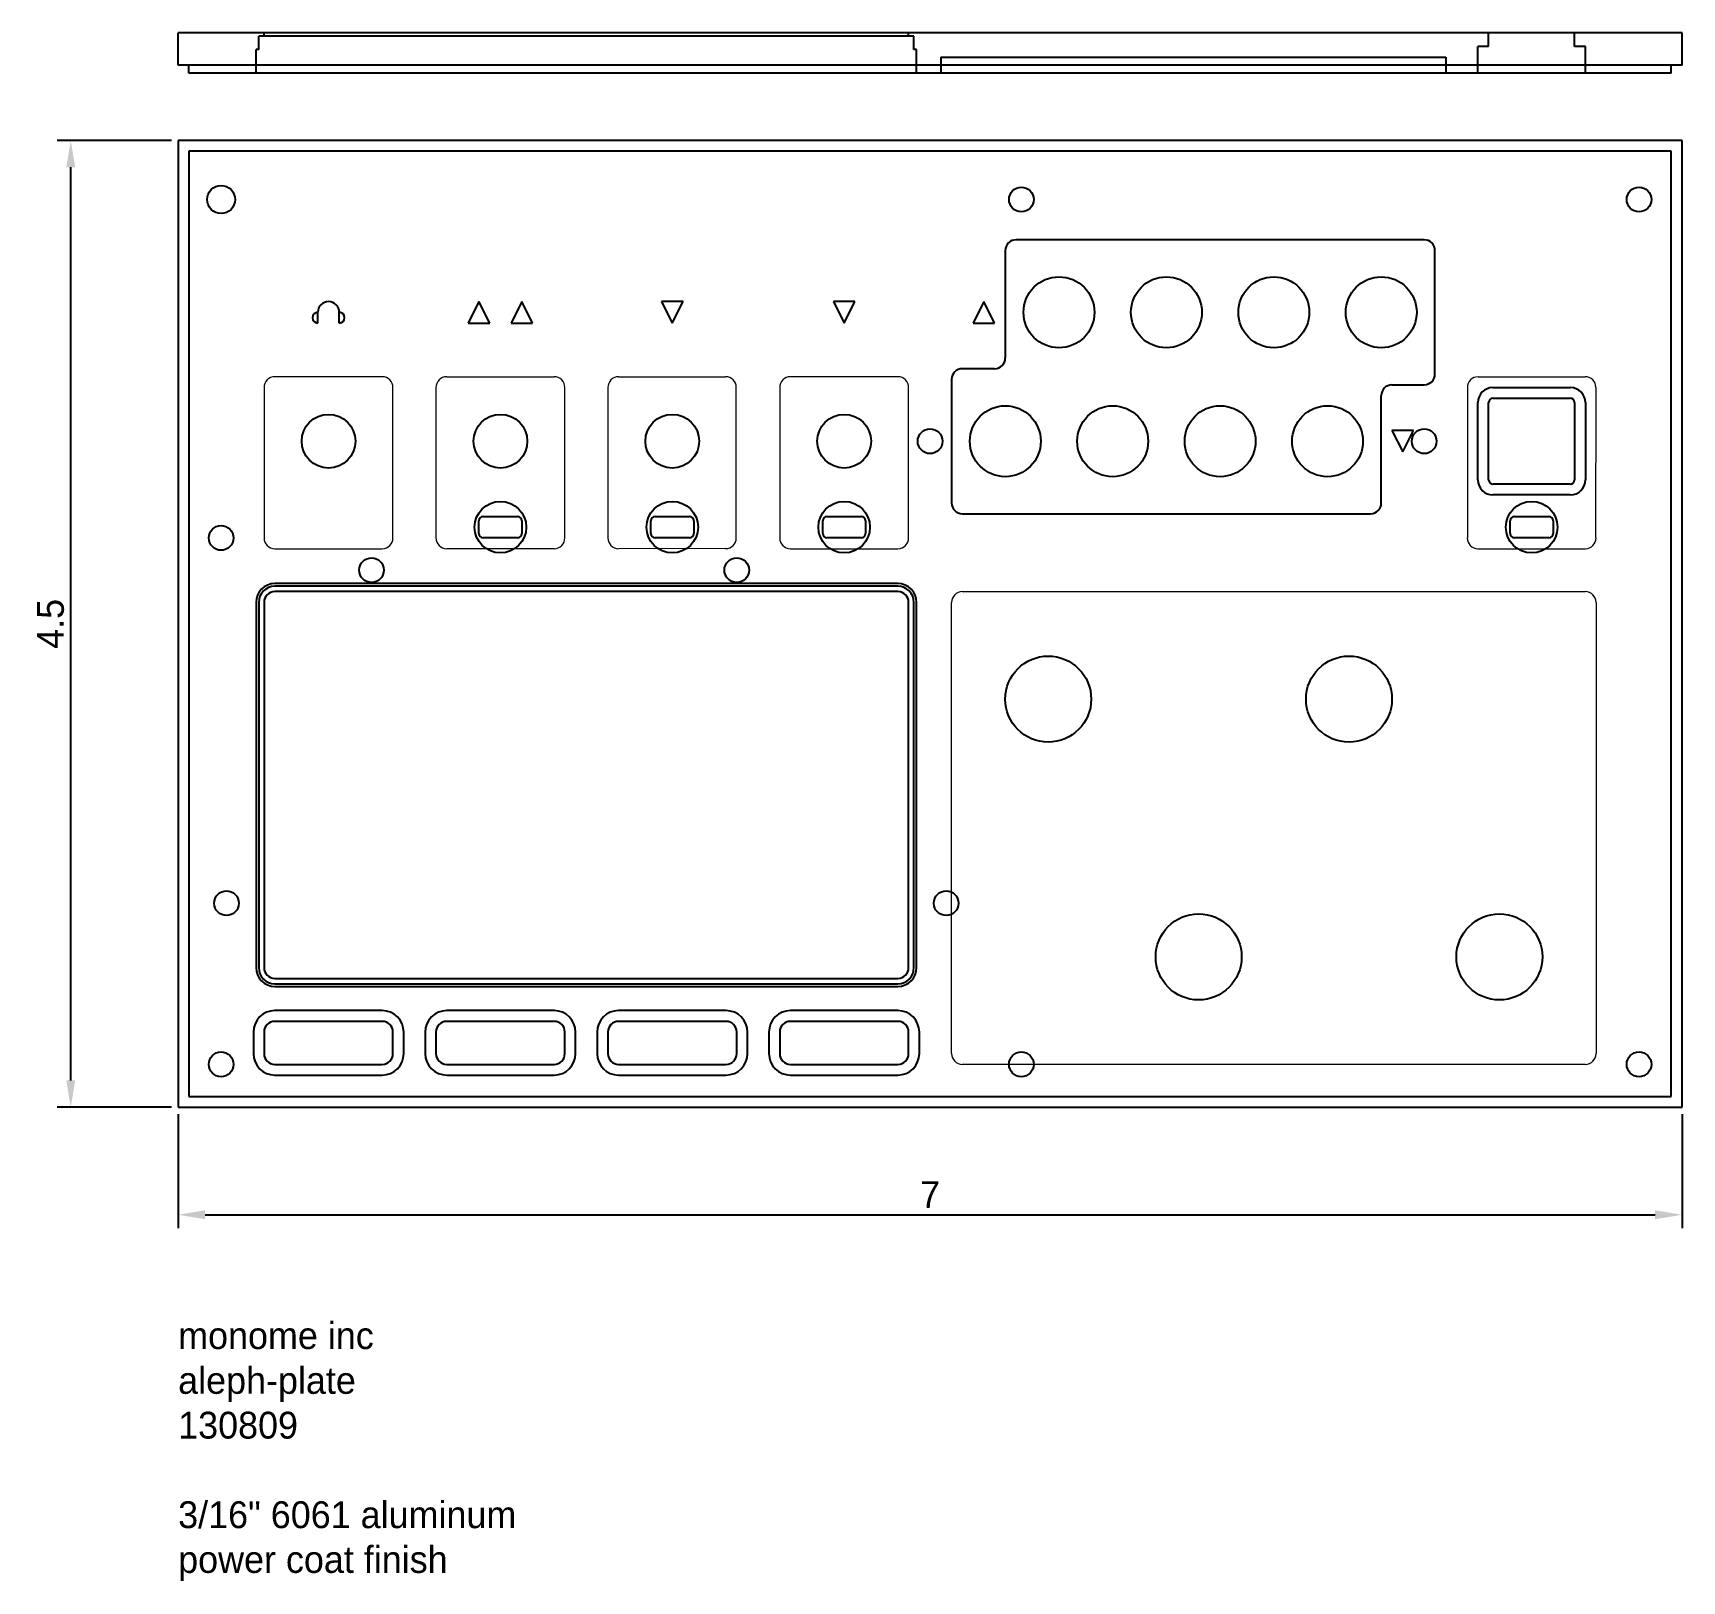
# Model space of a CAD drawing. Header units: inches. Extents: x -0.68 to 7, y -2.2 to 5.
import ezdxf

# ---------------------------------------------------------------- set-up
doc = ezdxf.new("R2010")
doc.units = ezdxf.units.IN
doc.header["$MEASUREMENT"] = 0
doc.linetypes.add('DASHED', pattern=[18, 12, -6])
doc.layers.get('Defpoints').update_dxf_attribs({"true_color": 0xffffff})
for name, color, linetype, lineweight, true_color in [('_dim', 178, 'Continuous', 25, 0x000000), ('blind-thread-under-4-40', 178, 'Continuous', 25, 0x000000), ('cut-through', 178, 'Continuous', 25, 0x000000), ('cut-under-0.015', 178, 'Continuous', 25, 0x000000), ('cut-under-0.0625', 178, 'Continuous', 25, 0x000000), ('cut-under-0.0775', 178, 'Continuous', 25, 0x000000), ('cut-under-0.1125', 178, 'Continuous', 25, 0x000000), ('etch', 178, 'Continuous', 0, 0x000000), ('icon', 178, 'Continuous', 25, 0x000000), ('perimeter-lip-0.15', 178, 'DASHED', 25, 0x000000), ('ref-side-view', 178, 'Continuous', 25, 0x000000)]:
    doc.layers.add(name, color=color, linetype=linetype, lineweight=lineweight, true_color=true_color)
doc.styles.add('textstyle0', font='')
doc.styles.get('textstyle0').set_extended_font_data('Arial')
doc.dimstyles.new('QCADDimStyle', dxfattribs={"dimtxt": 0.125, "dimasz": 0.125, "dimexe": 0.0625, "dimexo": 0.03125, "dimgap": 0.03125, "dimtad": 1, "dimtoh": 1, "dimdec": 4, "dimzin": 0, "dimdsep": 46, "dimtxsty": 'Standard', "dimcen": 0.09, "dimadec": 0, "dimazin": 0, "dimtfac": 1, "dimtdec": 4, "dimtofl": 0, "dimtmove": 0, "dimatfit": 3, "dimfxl": 1, "dimtolj": 1, "dimtzin": 0, "dimarcsym": 0})

# ---------------------------------------------------------------- blocks, each defined once
blk = doc.blocks.new('*D1')
at = {"layer": '_dim', "color": 0, "lineweight": -2}
for p, q in [((-0.0312, 4.5), (-0.5625, 4.5)), ((-0.5, 0.125), (-0.5, 4.375)), ((-0.0312, 0), (-0.5625, 0))]:
    blk.add_line(p, q, dxfattribs=at)
at = {"layer": '_dim', "color": 0}
for points in [[(-0.4792, 4.375), (-0.5208, 4.375), (-0.5, 4.5)], [(-0.5208, 0.125), (-0.4792, 0.125), (-0.5, 0)]]:
    blk.add_solid(points, dxfattribs=at)
at = {"layer": 'Defpoints', "color": 0}
for p in [(-0.5, 4.5), (0, 4.5), (0, 0)]:
    blk.add_point(p, dxfattribs=at)
at = {"layer": '_dim', "color": 0, "insert": (-0.5938, 2.25), "char_height": 0.125, "attachment_point": 5, "rotation": 90}
blk.add_mtext('\\A1;4.5', dxfattribs=at)
blk = doc.blocks.new('*D2')
at = {"layer": '_dim', "color": 0, "lineweight": -2}
for p, q in [((0, -0.0312), (0, -0.5625)), ((7, -0.0312), (7, -0.5625)), ((0.125, -0.5), (6.875, -0.5))]:
    blk.add_line(p, q, dxfattribs=at)
at = {"layer": '_dim', "color": 0}
for points in [[(0.125, -0.4792), (0.125, -0.5208), (0, -0.5)], [(6.875, -0.5208), (6.875, -0.4792), (7, -0.5)]]:
    blk.add_solid(points, dxfattribs=at)
at = {"layer": 'Defpoints', "color": 0}
for p in [(0, 0), (7, 0), (7, -0.5)]:
    blk.add_point(p, dxfattribs=at)
at = {"layer": '_dim', "color": 0, "insert": (3.5, -0.4062), "char_height": 0.125, "attachment_point": 5}
blk.add_mtext('\\A1;7', dxfattribs=at)

msp = doc.modelspace()

# ---------------------------------------------------------------- linework, layer by layer
at = {"layer": 'blind-thread-under-4-40'}
for centre, radius in [((0.2, 4.225), 0.065), ((3.925, 4.225), 0.0575), ((6.8, 4.225), 0.0575), ((3.5, 3.1), 0.0575), ((5.8, 3.1), 0.0575), ((0.2, 2.65), 0.0575), ((0.9, 2.5), 0.0575), ((2.6, 2.5), 0.0575), ((0.225, 0.95), 0.0575), ((3.575, 0.95), 0.0575), ((0.2, 0.2), 0.0575), ((3.925, 0.2), 0.0575), ((6.8, 0.2), 0.0575)]:
    msp.add_circle(centre, radius, dxfattribs=at)
at = {"layer": 'cut-through'}
for p, q in [((0, 4.5), (0, 0)), ((7, 4.5), (0, 4.5)), ((7, 0), (7, 4.5)), ((6.1, 2.92), (6.1, 3.28)), ((6.12, 3.3), (6.48, 3.3)), ((6.5, 3.28), (6.5, 2.92)), ((6.48, 2.9), (6.12, 2.9)), ((1.4, 2.67), (1.4, 2.73)), ((1.42, 2.75), (1.58, 2.75)), ((1.6, 2.73), (1.6, 2.67)), ((2.2, 2.67), (2.2, 2.73)), ((2.22, 2.75), (2.38, 2.75)), ((2.4, 2.73), (2.4, 2.67)), ((3, 2.67), (3, 2.73)), ((3.02, 2.75), (3.18, 2.75)), ((3.2, 2.73), (3.2, 2.67)), ((6.2, 2.67), (6.2, 2.73)), ((6.22, 2.75), (6.38, 2.75)), ((6.4, 2.73), (6.4, 2.67)), ((1.58, 2.65), (1.42, 2.65)), ((2.38, 2.65), (2.22, 2.65)), ((3.18, 2.65), (3.02, 2.65)), ((6.38, 2.65), (6.22, 2.65)), ((3.35, 2.4), (0.45, 2.4)), ((0.4, 2.35), (0.4, 0.65)), ((3.4, 0.65), (3.4, 2.35)), ((0.45, 0.6), (3.35, 0.6)), ((0.95, 0.4), (0.45, 0.4)), ((1.75, 0.4), (1.25, 0.4)), ((2.55, 0.4), (2.05, 0.4)), ((3.35, 0.4), (2.85, 0.4)), ((0.4, 0.35), (0.4, 0.25)), ((1, 0.25), (1, 0.35)), ((1.2, 0.35), (1.2, 0.25)), ((1.8, 0.25), (1.8, 0.35)), ((2, 0.35), (2, 0.25)), ((2.6, 0.25), (2.6, 0.35)), ((2.8, 0.35), (2.8, 0.25)), ((3.4, 0.25), (3.4, 0.35)), ((0.45, 0.2), (0.95, 0.2)), ((1.25, 0.2), (1.75, 0.2)), ((2.05, 0.2), (2.55, 0.2)), ((2.85, 0.2), (3.35, 0.2)), ((0, 0), (7, 0))]:
    msp.add_line(p, q, dxfattribs=at)
for centre, radius in [((4.1, 3.7), 0.165), ((4.6, 3.7), 0.165), ((5.1, 3.7), 0.165), ((5.6, 3.7), 0.165), ((0.7, 3.1), 0.125), ((1.5, 3.1), 0.125), ((2.3, 3.1), 0.125), ((3.1, 3.1), 0.125), ((3.85, 3.1), 0.165), ((4.35, 3.1), 0.165), ((4.85, 3.1), 0.165), ((5.35, 3.1), 0.165), ((4.05, 1.9), 0.2), ((5.45, 1.9), 0.2), ((4.75, 0.7), 0.2), ((6.15, 0.7), 0.2)]:
    msp.add_circle(centre, radius, dxfattribs=at)
for centre, radius, start, end in [((6.12, 3.28), 0.02, 90, 180), ((6.48, 3.28), 0.02, 0, 90), ((6.12, 2.92), 0.02, 180, 270), ((6.48, 2.92), 0.02, 270, 0), ((1.42, 2.73), 0.02, 90, 180), ((1.58, 2.73), 0.02, 0, 90), ((2.22, 2.73), 0.02, 90, 180), ((2.38, 2.73), 0.02, 0, 90), ((3.02, 2.73), 0.02, 90, 180), ((3.18, 2.73), 0.02, 0, 90), ((6.22, 2.73), 0.02, 90, 180), ((6.38, 2.73), 0.02, 0, 90), ((1.42, 2.67), 0.02, 180, 270), ((1.58, 2.67), 0.02, 270, 0), ((2.22, 2.67), 0.02, 180, 270), ((2.38, 2.67), 0.02, 270, 0), ((3.02, 2.67), 0.02, 180, 270), ((3.18, 2.67), 0.02, 270, 0), ((6.22, 2.67), 0.02, 180, 270), ((6.38, 2.67), 0.02, 270, 0), ((0.45, 2.35), 0.05, 90, 180), ((3.35, 2.35), 0.05, 0, 90), ((0.45, 0.65), 0.05, 180, 270), ((3.35, 0.65), 0.05, 270, 0), ((0.45, 0.35), 0.05, 90, 180), ((0.95, 0.35), 0.05, 0, 90), ((1.25, 0.35), 0.05, 90, 180), ((1.75, 0.35), 0.05, 0, 90), ((2.05, 0.35), 0.05, 90, 180), ((2.55, 0.35), 0.05, 0, 90), ((2.85, 0.35), 0.05, 90, 180), ((3.35, 0.35), 0.05, 0, 90), ((0.45, 0.25), 0.05, 180, 270), ((0.95, 0.25), 0.05, 270, 0), ((1.25, 0.25), 0.05, 180, 270), ((1.75, 0.25), 0.05, 270, 0), ((2.05, 0.25), 0.05, 180, 270), ((2.55, 0.25), 0.05, 270, 0), ((2.85, 0.25), 0.05, 180, 270), ((3.35, 0.25), 0.05, 270, 0)]:
    msp.add_arc(centre, radius, start, end, dxfattribs=at)
at = {"layer": 'cut-under-0.015'}
for p, q in [((3.35, 2.425), (0.45, 2.425)), ((0.375, 2.35), (0.375, 0.65)), ((3.425, 0.65), (3.425, 2.35)), ((0.45, 0.575), (3.35, 0.575))]:
    msp.add_line(p, q, dxfattribs=at)
for centre in [(1.5, 2.7), (2.3, 2.7), (3.1, 2.7), (6.3, 2.7)]:
    msp.add_circle(centre, 0.12, dxfattribs=at)
for centre, start, end in [((0.45, 2.35), 90, 180), ((3.35, 2.35), 0, 90), ((0.45, 0.65), 180, 270), ((3.35, 0.65), 270, 0)]:
    msp.add_arc(centre, 0.075, start, end, dxfattribs=at)
at = {"layer": 'cut-under-0.0625'}
for p, q in [((6.12, 3.35), (6.48, 3.35)), ((6.05, 2.92), (6.05, 3.28)), ((6.55, 3.28), (6.55, 2.92)), ((6.48, 2.85), (6.12, 2.85)), ((0.95, 0.45), (0.45, 0.45)), ((1.75, 0.45), (1.25, 0.45)), ((2.55, 0.45), (2.05, 0.45)), ((3.35, 0.45), (2.85, 0.45)), ((0.35, 0.35), (0.35, 0.25)), ((1.05, 0.25), (1.05, 0.35)), ((1.15, 0.35), (1.15, 0.25)), ((1.85, 0.25), (1.85, 0.35)), ((1.95, 0.35), (1.95, 0.25)), ((2.65, 0.25), (2.65, 0.35)), ((2.75, 0.35), (2.75, 0.25)), ((3.45, 0.25), (3.45, 0.35)), ((0.45, 0.15), (0.95, 0.15)), ((1.25, 0.15), (1.75, 0.15)), ((2.05, 0.15), (2.55, 0.15)), ((2.85, 0.15), (3.35, 0.15))]:
    msp.add_line(p, q, dxfattribs=at)
for centre, radius, start, end in [((6.12, 3.28), 0.07, 90, 180), ((6.48, 3.28), 0.07, 0, 90), ((6.12, 2.92), 0.07, 180, 270), ((6.48, 2.92), 0.07, 270, 0), ((0.45, 0.35), 0.1, 90, 180), ((0.95, 0.35), 0.1, 0, 90), ((1.25, 0.35), 0.1, 90, 180), ((1.75, 0.35), 0.1, 0, 90), ((2.05, 0.35), 0.1, 90, 180), ((2.55, 0.35), 0.1, 0, 90), ((2.85, 0.35), 0.1, 90, 180), ((3.35, 0.35), 0.1, 0, 90), ((2.05, 0.35), 0, 90, 180), ((0.45, 0.25), 0.1, 180, 270), ((0.95, 0.25), 0.1, 270, 0), ((1.25, 0.25), 0.1, 180, 270), ((1.75, 0.25), 0.1, 270, 0), ((2.05, 0.25), 0.1, 180, 270), ((2.55, 0.25), 0.1, 270, 0), ((2.85, 0.25), 0.1, 180, 270), ((3.35, 0.25), 0.1, 270, 0)]:
    msp.add_arc(centre, radius, start, end, dxfattribs=at)
at = {"layer": 'cut-under-0.0775'}
for p, q in [((3.35, 2.4375), (0.45, 2.4375)), ((0.3625, 2.35), (0.3625, 0.65)), ((3.4375, 0.65), (3.4375, 2.35)), ((0.45, 0.5625), (3.35, 0.5625))]:
    msp.add_line(p, q, dxfattribs=at)
for centre, start, end in [((0.45, 2.35), 90, 180), ((3.35, 2.35), 0, 90), ((0.45, 0.65), 180, 270), ((3.35, 0.65), 270, 0)]:
    msp.add_arc(centre, 0.0875, start, end, dxfattribs=at)
at = {"layer": 'cut-under-0.1125'}
for p, q in [((5.8, 4.0375), (3.9, 4.0375)), ((3.85, 3.9875), (3.85, 3.4875)), ((5.85, 3.4125), (5.85, 3.9875)), ((3.6, 3.3875), (3.6, 2.8125)), ((3.8, 3.4375), (3.65, 3.4375)), ((5.6, 2.8125), (5.6, 3.3125)), ((5.65, 3.3625), (5.8, 3.3625)), ((3.65, 2.7625), (5.55, 2.7625))]:
    msp.add_line(p, q, dxfattribs=at)
for centre, start, end in [((3.9, 3.9875), 90, 180), ((5.8, 3.9875), 0, 90), ((3.8, 3.4875), 270, 0), ((3.65, 3.3875), 90, 180), ((5.8, 3.4125), 270, 0), ((5.65, 3.3125), 90, 180), ((3.65, 2.8125), 180, 270), ((5.55, 2.8125), 270, 0)]:
    msp.add_arc(centre, 0.05, start, end, dxfattribs=at)
at = {"layer": 'etch'}
for p, q in [((0.95, 3.4), (0.45, 3.4)), ((1.25, 3.4), (1.75, 3.4)), ((2.05, 3.4), (2.5478, 3.40018)), ((3.35, 3.4), (2.85, 3.4)), ((6.0511, 3.39991), (6.5489, 3.40009)), ((0.4, 3.35), (0.4, 2.65)), ((1, 2.65), (1, 3.35)), ((1.2, 3.35), (1.2, 2.65)), ((1.8, 2.65), (1.8, 3.35)), ((2, 3.35), (2, 2.65)), ((2.5978, 2.65018), (2.5978, 3.35018)), ((2.8, 3.35), (2.8, 2.65)), ((3.4, 2.65), (3.4, 3.35)), ((6.0011, 3.34991), (6.0011, 2.64991)), ((6.5989, 2.65009), (6.6, 3.35)), ((0.45, 2.6), (0.95, 2.6)), ((1.75, 2.6), (1.25, 2.6)), ((2.5478, 2.60018), (2.05, 2.6)), ((2.85, 2.6), (3.35, 2.6)), ((6.05, 2.6), (6.55, 2.6)), ((3.65, 2.4), (6.55, 2.4)), ((3.6, 0.25), (3.6, 2.35)), ((6.6, 2.35), (6.6, 0.25)), ((6.55, 0.2), (3.65, 0.2))]:
    msp.add_line(p, q, dxfattribs=at)
for centre, start, end in [((0.45, 3.35), 90, 180), ((0.95, 3.35), 0, 90), ((1.25, 3.35), 90, 180), ((1.75, 3.35), 0, 90), ((2.05, 3.35), 90, 180), ((2.5478, 3.35018), 0, 90), ((2.85, 3.35), 90, 180), ((3.35, 3.35), 0, 90), ((6.0511, 3.34991), 90, 180), ((6.5489, 3.35009), 0, 90), ((0.45, 2.65), 180, 270), ((0.95, 2.65), 270, 0), ((1.25, 2.65), 180, 270), ((1.75, 2.65), 270, 0), ((2.05, 2.65), 180, 270), ((2.5478, 2.65018), 270, 0), ((2.85, 2.65), 180, 270), ((3.35, 2.65), 270, 0), ((6.05, 2.65), 180, 270), ((6.55, 2.65), 270, 0), ((3.65, 2.35), 90, 180), ((6.55, 2.35), 0, 90), ((3.65, 0.25), 180, 270), ((6.55, 0.25), 270, 0)]:
    msp.add_arc(centre, 0.05, start, end, dxfattribs=at)
at = {"layer": 'icon'}
for p, q in [((0.65, 3.65), (0.65, 3.7)), ((0.75, 3.65), (0.75, 3.7)), ((1.4, 3.75), (1.35, 3.65)), ((1.45, 3.65), (1.4, 3.75)), ((1.6, 3.75), (1.55, 3.65)), ((1.65, 3.65), (1.6, 3.75)), ((2.35, 3.75), (2.25, 3.75)), ((2.25, 3.75), (2.3, 3.65)), ((2.3, 3.65), (2.35, 3.75)), ((3.15, 3.75), (3.05, 3.75)), ((3.05, 3.75), (3.1, 3.65)), ((3.1, 3.65), (3.15, 3.75)), ((3.75, 3.75), (3.7, 3.65)), ((3.8, 3.65), (3.75, 3.75)), ((1.35, 3.65), (1.45, 3.65)), ((1.55, 3.65), (1.65, 3.65)), ((3.7, 3.65), (3.8, 3.65)), ((5.75, 3.15), (5.65, 3.15)), ((5.65, 3.15), (5.7, 3.05)), ((5.7, 3.05), (5.75, 3.15))]:
    msp.add_line(p, q, dxfattribs=at)
for centre, radius, start, end in [((0.65, 3.675), 0.025, 90, 270), ((0.7, 3.7), 0.05, 0, 180), ((0.75, 3.675), 0.025, 270, 90)]:
    msp.add_arc(centre, radius, start, end, dxfattribs=at)
at = {"layer": 'perimeter-lip-0.15'}
for p, q in [((0.05, 4.45), (0.05, 0.05)), ((6.95, 4.45), (0.05, 4.45)), ((6.95, 0.05), (6.95, 4.45)), ((0.05, 0.05), (6.95, 0.05))]:
    msp.add_line(p, q, dxfattribs=at)
at = {"layer": 'ref-side-view'}
for p, q in [((0, 4.85), (0, 5)), ((6.1, 5), (0, 5)), ((0.4, 4.985), (0.4, 5)), ((3.4, 4.985), (3.4, 5)), ((6.1, 4.9375), (6.1, 5)), ((6.5, 5), (6.1, 5)), ((7, 5), (6.5, 5)), ((6.5, 4.9375), (6.5, 5)), ((7, 4.85), (7, 5)), ((0.3625, 4.8125), (0.3625, 4.9225)), ((0.375, 4.9225), (0.3625, 4.9225)), ((0.375, 4.9225), (0.375, 4.985)), ((3.425, 4.985), (0.375, 4.985)), ((3.425, 4.9225), (3.425, 4.985)), ((3.4375, 4.9225), (3.425, 4.9225)), ((3.4375, 4.8125), (3.4375, 4.9225)), ((6.1, 4.9375), (6.05, 4.9375)), ((6.05, 4.8125), (6.05, 4.9375)), ((6.55, 4.9375), (6.5, 4.9375)), ((6.55, 4.8125), (6.55, 4.9375)), ((7, 4.85), (0, 4.85)), ((0.05, 4.8125), (0.05, 4.85)), ((3.55, 4.8875), (5.9, 4.8875)), ((3.55, 4.8875), (3.55, 4.8125)), ((5.9, 4.8875), (5.9, 4.8125)), ((6.95, 4.8125), (6.95, 4.85)), ((6.05, 4.8125), (0.05, 4.8125)), ((6.525, 4.8125), (6.05, 4.8125)), ((6.95, 4.8125), (6.525, 4.8125))]:
    msp.add_line(p, q, dxfattribs=at)

# ---------------------------------------------------------------- texts
at = {"layer": '_dim', "insert": (0, -1), "char_height": 0.125, "attachment_point": 1, "style": 'textstyle0'}
msp.add_mtext('\\fAndale Mono|b0|i0|c0|p0;monome inc\\Paleph-plate\\P130809\\P\\P3/16" 6061 aluminum\\Ppower coat finish', dxfattribs=at)

# ---------------------------------------------------------------- dimensions: what is measured, and where the dimension line sits
at = {"layer": '_dim'}
dim = msp.add_linear_dim(base=(-0.5, 4.5), p1=(0, 0), p2=(0, 4.5), angle=90, dimstyle='QCADDimStyle', override={"dimtxt": 0.125, "dimasz": 0.125, "dimexe": 0.0625, "dimexo": 0.03125, "dimgap": 0.03125, "dimzin": 8, "dimclrd": 0, "dimclre": 0, "dimclrt": 0, "dimazin": 2, "dimtmove": 2}, dxfattribs=at)
dim.commit()
dim.dimension.update_dxf_attribs({"geometry": '*D1', "text_midpoint": (-0.59375, 2.25)})
dim = msp.add_linear_dim(base=(7, -0.5), p1=(0, 0), p2=(7, 0), dimstyle='QCADDimStyle', override={"dimtxt": 0.125, "dimasz": 0.125, "dimexe": 0.0625, "dimexo": 0.03125, "dimgap": 0.03125, "dimzin": 8, "dimclrd": 0, "dimclre": 0, "dimclrt": 0, "dimazin": 2, "dimtmove": 2}, dxfattribs=at)
dim.commit()
dim.dimension.update_dxf_attribs({"geometry": '*D2', "text_midpoint": (3.5, -0.40625)})

doc.saveas('drawing.dxf')
